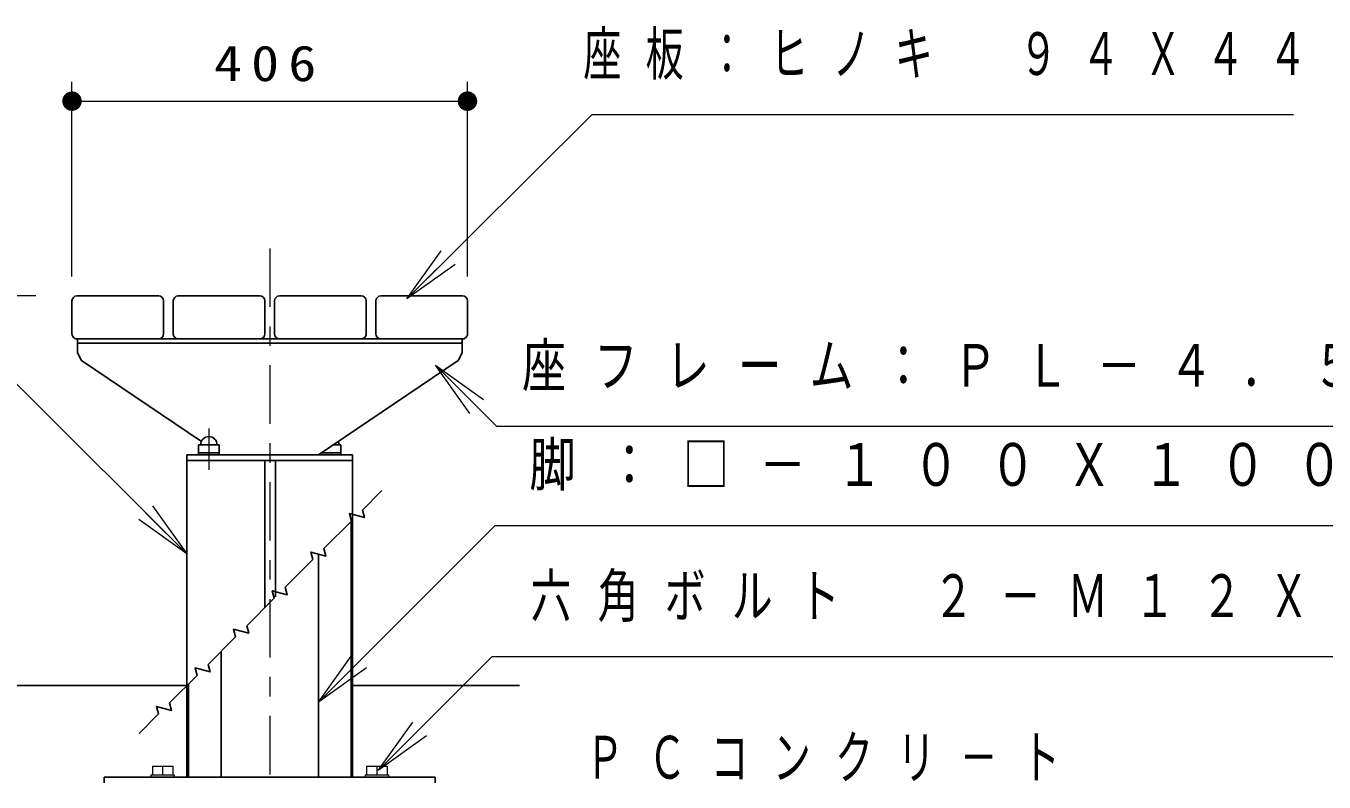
# Model space of a CAD drawing. Units: millimetres on the paper, scale 1:20. Extents: x -365 to 10, y -38 to 257.
# Drawn here: x -116.9 to -50.3, y 106.4 to 145.2 of the extents above; entities that cross this region are included whole.
import ezdxf

# ---------------------------------------------------------------- set-up
doc = ezdxf.new("R2010")
doc.units = ezdxf.units.MM
doc.linetypes.add('USER2', pattern=[6, 3, -1, 1, -1])
doc.layers.add('LY_1', color=7, linetype='Continuous', lineweight=25)
doc.styles.add('ＭＳ ゴシック', font='')
doc.styles.get('ＭＳ ゴシック').set_extended_font_data('MS Gothic')

# ---------------------------------------------------------------- blocks, each defined once
blk = doc.blocks.new('filled_dot')
at = {"color": 0, "linetype": 'Continuous', "lineweight": -2, "const_width": 1.25}
blk.add_lwpolyline([(-0.625, 0, 1), (0.625, 0, 1)], format="xyb", close=True, dxfattribs=at)

msp = doc.modelspace()

# ---------------------------------------------------------------- linework, layer by layer
at = {"layer": 'LY_1', "lineweight": 13}
for p, q in [((-114.525, 132.353), (-114.525, 142.353)), ((-94.225, 132.353), (-94.225, 142.353)), ((-114.525, 141.353), (-94.225, 141.353)), ((-97.344, 131.197), (-95.571, 133.669)), ((-97.344, 131.197), (-95.218, 133.314)), ((-94.865, 132.96), (-97.344, 131.197)), ((-116.375, 131.353), (-140.875, 131.353)), ((-95.87, 127.797), (-93.749, 125.676)), ((-95.87, 127.797), (-93.395, 126.03)), ((-94.102, 125.323), (-95.87, 127.797)), ((-108.625, 118.106), (-110.748, 120.225)), ((-110.395, 120.579), (-108.625, 118.106)), ((-108.625, 118.106), (-111.101, 119.871)), ((-101.875, 110.501), (-100.107, 112.976)), ((-101.875, 110.501), (-99.753, 112.622)), ((-99.4, 112.268), (-101.875, 110.501)), ((-98.803, 106.997), (-97.035, 109.471)), ((-98.803, 106.997), (-96.681, 109.118)), ((-96.328, 108.764), (-98.803, 106.997))]:
    msp.add_line(p, q, dxfattribs=at)
at = {"layer": 'LY_1', "linetype": 'USER2', "lineweight": 13}
for p, q in [((-104.375, 133.791), (-104.375, 84.978)), ((-107.5, 124.541), (-107.5, 122.425))]:
    msp.add_line(p, q, dxfattribs=at)
at = {"layer": 'LY_1'}
for p, q in [((-114.275, 131.353), (-110.075, 131.353)), ((-109.075, 131.353), (-104.875, 131.353)), ((-99.675, 131.353), (-103.875, 131.353)), ((-94.475, 131.353), (-98.675, 131.353)), ((-114.525, 131.103), (-114.525, 129.403)), ((-109.825, 131.103), (-109.825, 129.403)), ((-109.325, 131.103), (-109.325, 129.403)), ((-104.625, 131.103), (-104.625, 129.403)), ((-104.125, 131.103), (-104.125, 129.403)), ((-99.425, 131.103), (-99.425, 129.403)), ((-98.925, 131.103), (-98.925, 129.403)), ((-94.225, 131.103), (-94.225, 129.403)), ((-114.275, 129.153), (-110.075, 129.153)), ((-114.25, 129.153), (-94.375, 129.153)), ((-114.25, 129.153), (-114.25, 128.428)), ((-114.25, 128.928), (-94.5, 128.928)), ((-109.075, 129.153), (-104.875, 129.153)), ((-99.675, 129.153), (-103.875, 129.153)), ((-94.475, 129.153), (-98.675, 129.153)), ((-94.5, 129.153), (-94.5, 128.428)), ((-114.042, 128.038), (-114.25, 128.428)), ((-107.884, 123.884), (-114.042, 128.038)), ((-101.875, 123.203), (-94.707, 128.038)), ((-94.707, 128.038), (-94.5, 128.428)), ((-108.025, 123.703), (-108.025, 123.203)), ((-108.025, 123.703), (-106.975, 123.703)), ((-108.025, 123.303), (-106.975, 123.303)), ((-106.975, 123.703), (-106.975, 123.203)), ((-101.775, 123.271), (-101.775, 123.203)), ((-100.725, 123.303), (-101.726, 123.303)), ((-100.725, 123.703), (-101.133, 123.703)), ((-100.725, 123.703), (-100.725, 123.203)), ((-108.625, 123.203), (-100.125, 123.203)), ((-108.625, 123.203), (-108.625, 106.653)), ((-108.625, 122.903), (-100.125, 122.903)), ((-104.625, 122.903), (-104.625, 115.353)), ((-104.075, 122.903), (-104.075, 115.903)), ((-100.125, 123.203), (-100.125, 106.653)), ((-100.2, 119.778), (-100.2, 106.653)), ((-101.875, 118.103), (-101.875, 106.653)), ((-106.875, 113.103), (-106.875, 106.653)), ((-117.375, 111.353), (-108.625, 111.353)), ((-108.55, 111.428), (-108.55, 106.653)), ((-100.125, 111.353), (-91.559, 111.353)), ((-112.875, 106.653), (-112.875, 106.353)), ((-95.875, 106.653), (-112.875, 106.653)), ((-95.875, 106.653), (-95.875, 106.353))]:
    msp.add_line(p, q, dxfattribs=at)
at = {"layer": 'LY_1', "color": 32, "lineweight": 13}
for p, q in [((-110.475, 106.768), (-110.475, 106.653)), ((-110.475, 106.768), (-109.275, 106.768)), ((-110.4, 107.218), (-110.4, 106.768)), ((-110.4, 107.218), (-109.35, 107.218)), ((-109.875, 107.218), (-109.875, 106.768)), ((-109.35, 107.218), (-109.35, 106.768)), ((-109.275, 106.768), (-109.275, 106.653)), ((-99.475, 106.768), (-99.475, 106.653)), ((-99.475, 106.768), (-98.275, 106.768)), ((-99.4, 107.218), (-99.4, 106.768)), ((-99.4, 107.218), (-98.35, 107.218)), ((-98.875, 107.218), (-98.875, 106.768)), ((-98.35, 107.218), (-98.35, 106.768)), ((-98.275, 106.768), (-98.275, 106.653))]:
    msp.add_line(p, q, dxfattribs=at)
at = {"layer": 'LY_1', "lineweight": 13}
for points in [[(-97.344, 131.197), (-87.829, 140.673), (-51.829, 140.673)], [(-108.625, 118.106), (-125.699, 135.142), (-150.024, 135.142)], [(-95.87, 127.797), (-92.731, 124.659), (-39.912, 124.659)], [(-101.875, 110.501), (-92.801, 119.574), (-18.499, 119.574)], [(-98.803, 106.997), (-92.963, 112.836), (-33.499, 112.836)]]:
    msp.add_lwpolyline(points, dxfattribs=at)
at = {"layer": 'LY_1'}
msp.add_lwpolyline([(-111.082, 108.896), (-110.084, 109.894), (-110.187, 110.28), (-109.415, 110.073), (-109.518, 110.46), (-108.104, 111.874), (-108.208, 112.26), (-107.435, 112.053), (-107.538, 112.439), (-106.124, 113.854), (-106.228, 114.24), (-105.455, 114.033), (-105.558, 114.419), (-104.144, 115.834), (-104.248, 116.22), (-103.475, 116.013), (-103.578, 116.399), (-102.164, 117.813), (-102.268, 118.2), (-101.495, 117.993), (-101.599, 118.379), (-100.184, 119.793), (-100.288, 120.18), (-99.515, 119.973), (-99.619, 120.359), (-98.621, 121.357)], dxfattribs=at)
for centre, radius, start, end in [((-114.275, 131.103), 0.25, 90, 180), ((-110.075, 131.103), 0.25, 0, 90), ((-109.075, 131.103), 0.25, 90, 180), ((-104.875, 131.103), 0.25, 0, 90), ((-103.875, 131.103), 0.25, 90, 180), ((-99.675, 131.103), 0.25, 360, 90), ((-98.675, 131.103), 0.25, 90, 180), ((-94.475, 131.103), 0.25, 360, 90), ((-114.275, 129.403), 0.25, 179.99999, 270), ((-110.075, 129.403), 0.25, 270, 0), ((-109.075, 129.403), 0.25, 179.99999, 270), ((-104.875, 129.403), 0.25, 270, 0), ((-103.875, 129.403), 0.25, 180, 270), ((-99.675, 129.403), 0.25, 270, 0.00001), ((-98.675, 129.403), 0.25, 180, 270), ((-94.475, 129.403), 0.25, 270, 0.00001), ((-107.5, 123.703), 0.425, 359.99999, 179.99999), ((-101.25, 123.703), 0.425, 0.00001, 25.20722)]:
    msp.add_arc(centre, radius, start, end, dxfattribs=at)

# ---------------------------------------------------------------- block references
at = {"layer": 'LY_1', "lineweight": 13, "xscale": 0.4, "yscale": 0.4}
msp.add_blockref('filled_dot', (-114.525, 141.353), dxfattribs=at)
at = {"layer": 'LY_1', "lineweight": 13, "xscale": 0.4, "yscale": 0.4, "rotation": 180}
msp.add_blockref('filled_dot', (-94.225, 141.353), dxfattribs=at)

# ---------------------------------------------------------------- texts
at = {"layer": 'LY_1', "style": 'ＭＳ ゴシック'}
for s, insert, char_height, attachment_point in [('\\T1.64;\\W0.65;座板：ヒノキ\u3000９４Ｘ４４', (-88.277, 143.673), 2.199, 4), ('\\T1.33;\\W1.15;406', (-104.375, 142.353), 1.833, 8), ('\\T1.64;\\W0.75;座フレーム：ＰＬ－４．５／ＰＬ－６', (-91.422, 127.659), 2.199, 4), ('\\T1.64;\\W0.8;脚：□－１００Ｘ１００Ｘ３．２／ＰＬ－６Ｘ７５ｗ', (-91.051, 122.574), 2.199, 4), ('\\T1.64;\\W0.7;六角ボルト\u3000２－Ｍ１２Ｘ２５Ｌ\u3000ＳＵＳ', (-90.987, 115.836), 2.199, 4), ('\\T1.64;\\W0.65;ＰＣコンクリ－ト', (-88.146, 107.604), 2.199, 4)]:
    msp.add_mtext(s, dxfattribs=dict(at, insert=insert, char_height=char_height, attachment_point=attachment_point))

doc.saveas('drawing.dxf')
